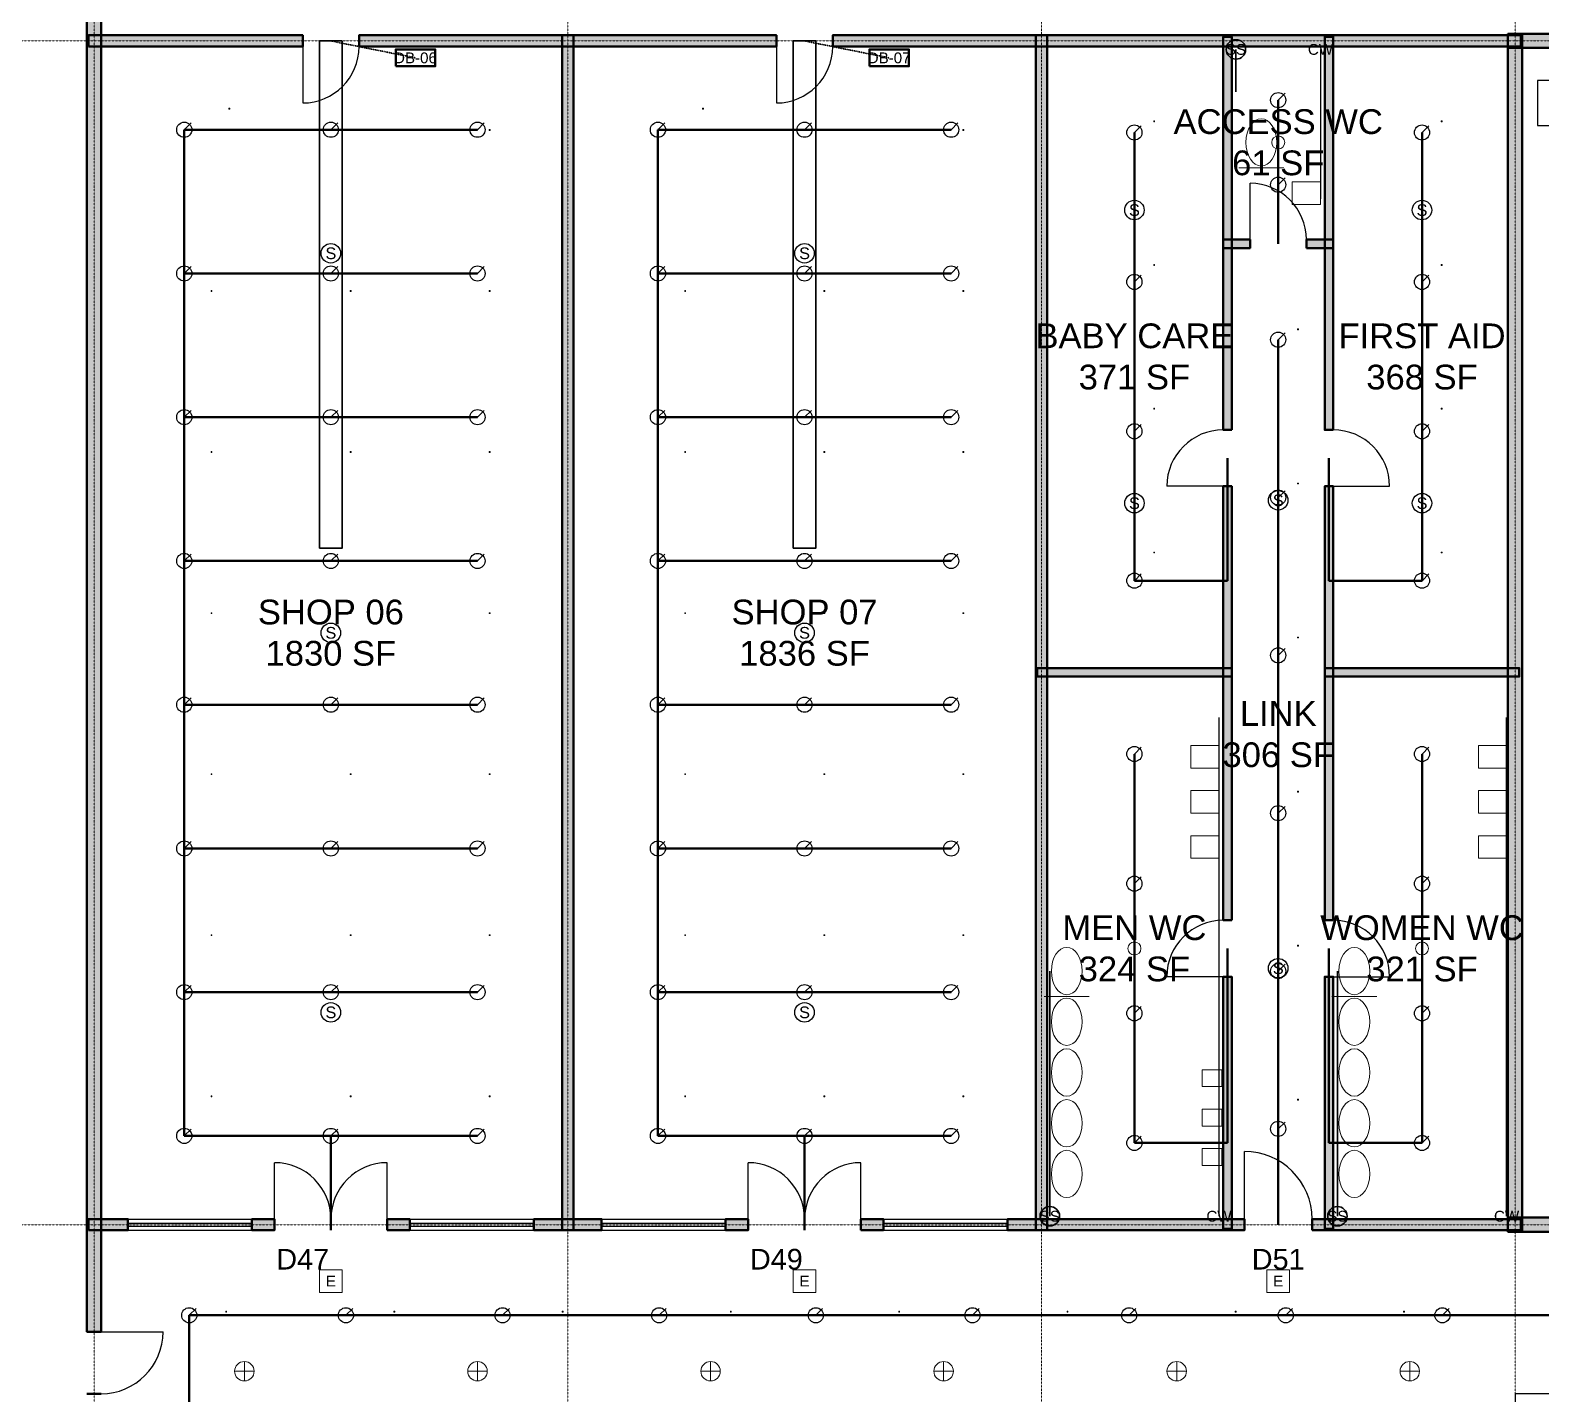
# Model space of a CAD drawing. Header units: inches. Extents: x -108 to 4832, y -12 to 3555.
# Drawn here: x 829 to 1884, y 1961 to 2913 of the extents above; entities that cross this region are included whole.
import ezdxf
from ezdxf.enums import TextEntityAlignment as Align

# ---------------------------------------------------------------- set-up
doc = ezdxf.new("R2010")
doc.units = ezdxf.units.IN
doc.header["$LTSCALE"] = 0.03937
doc.header["$MEASUREMENT"] = 0
doc.linetypes.add('CENTER', pattern=[5.08, 3.175, -0.635, 0.635, -0.635])
doc.linetypes.add('DASHED', pattern=[1.524, 1.27, -0.254])
for name, color, linetype, lineweight in [('A-ANNO-SYMB', 2, 'Continuous', 18), ('A-AREA-IDEN', 2, 'Continuous', 18), ('A-DOOR', 3, 'Continuous', 25), ('A-FLOR-OTLN', 253, 'Continuous', 25), ('A-GLAZ', 4, 'Continuous', 25), ('A-WALL', 7, 'Continuous', 50), ('A-WALL-PATT', 8, 'Continuous', 9), ('E-ANNO-TEXT', 52, 'Continuous', 18), ('E-DB', 6, 'Continuous', 50), ('E-FALM', 230, 'Continuous', 25), ('E-LITE', 2, 'Continuous', 18), ('E-LITE-EMER', 40, 'Continuous', 18), ('E-TRAY', 210, 'DASHED', 35), ('FP-SPRK-HEAD', 1, 'Continuous', 25), ('FP-SPRK-PIPE', 12, 'Continuous', 50), ('M-HVAC-RCG', 3, 'Continuous', 18), ('M-HVAC-SAD', 5, 'Continuous', 35), ('M-HVAC-SCD', 4, 'Continuous', 18), ('P-ANNO-TEXT', 94, 'Continuous', 18), ('P-DCW', 160, 'Continuous', 25), ('P-FIXT', 90, 'Continuous', 18), ('P-SANR', 34, 'Continuous', 35), ('S-GRID', 1, 'CENTER', 13)]:
    doc.layers.add(name, color=color, linetype=linetype, lineweight=lineweight)
doc.styles.add('NCS-ARIAL', font='arial.ttf')

msp = doc.modelspace()

# ---------------------------------------------------------------- hatches: boundary and pattern name
at = {"layer": 'A-WALL-PATT'}
for points in [[(878.93701, 2003.93701), (878.93701, 3075.7874), (869.09449, 3075.7874), (869.09449, 2003.93701)], [(870.07874, 2901.5748), (1019.68504, 2901.5748), (1019.68504, 2909.44882), (870.07874, 2909.44882)], [(1059.05512, 2901.5748), (1350.3937, 2901.5748), (1350.3937, 2909.44882), (1059.05512, 2909.44882)], [(1208.66142, 2074.80315), (1208.66142, 2909.44882), (1200.7874, 2909.44882), (1200.7874, 2074.80315)], [(1389.76378, 2901.5748), (1870.07874, 2901.5748), (1870.07874, 2909.44882), (1389.76378, 2909.44882)], [(1539.37008, 2074.80315), (1539.37008, 2909.44882), (1531.49606, 2909.44882), (1531.49606, 2074.80315)], [(1668.30709, 2633.85827), (1668.30709, 2908.46457), (1662.40157, 2908.46457), (1662.40157, 2633.85827)], [(1739.17323, 2633.85827), (1739.17323, 2908.46457), (1733.26772, 2908.46457), (1733.26772, 2633.85827)], [(1861.22047, 2900.59055), (1925.19685, 2900.59055), (1925.19685, 2910.43307), (1861.22047, 2910.43307)], [(1871.06299, 2073.8189), (1871.06299, 2910.43307), (1861.22047, 2910.43307), (1861.22047, 2073.8189)], [(1662.40157, 2760.82677), (1681.10236, 2760.82677), (1681.10236, 2766.73228), (1662.40157, 2766.73228)], [(1720.47244, 2760.82677), (1739.17323, 2760.82677), (1739.17323, 2766.73228), (1720.47244, 2766.73228)], [(1668.30709, 2291.33858), (1668.30709, 2594.48819), (1662.40157, 2594.48819), (1662.40157, 2291.33858)], [(1739.17323, 2291.33858), (1739.17323, 2594.48819), (1733.26772, 2594.48819), (1733.26772, 2291.33858)], [(1532.48031, 2461.61417), (1668.30709, 2461.61417), (1668.30709, 2467.51969), (1532.48031, 2467.51969)], [(1733.26772, 2461.61417), (1869.09449, 2461.61417), (1869.09449, 2467.51969), (1733.26772, 2467.51969)], [(1668.30709, 2075.7874), (1668.30709, 2251.9685), (1662.40157, 2251.9685), (1662.40157, 2075.7874)], [(1739.17323, 2075.7874), (1739.17323, 2251.9685), (1733.26772, 2251.9685), (1733.26772, 2075.7874)], [(870.07874, 2074.80315), (897.6378, 2074.80315), (897.6378, 2082.67717), (870.07874, 2082.67717)], [(984.25197, 2074.80315), (1000, 2074.80315), (1000, 2082.67717), (984.25197, 2082.67717)], [(1078.74016, 2074.80315), (1094.48819, 2074.80315), (1094.48819, 2082.67717), (1078.74016, 2082.67717)], [(1181.10236, 2074.80315), (1228.34646, 2074.80315), (1228.34646, 2082.67717), (1181.10236, 2082.67717)], [(1314.96063, 2074.80315), (1330.70866, 2074.80315), (1330.70866, 2082.67717), (1314.96063, 2082.67717)], [(1409.44882, 2074.80315), (1425.19685, 2074.80315), (1425.19685, 2082.67717), (1409.44882, 2082.67717)], [(1511.81102, 2074.80315), (1677.16535, 2074.80315), (1677.16535, 2082.67717), (1511.81102, 2082.67717)], [(1724.40945, 2074.80315), (1870.07874, 2074.80315), (1870.07874, 2082.67717), (1724.40945, 2082.67717)], [(1861.22047, 2073.8189), (2863.18898, 2073.8189), (2863.18898, 2083.66142), (1861.22047, 2083.66142)]]:
    msp.add_hatch(color=256, dxfattribs=at).paths.add_polyline_path(points)

# ---------------------------------------------------------------- linework, layer by layer
at = {"layer": 'A-DOOR'}
for p, q in [((1019.68504, 2901.5748), (1019.68504, 2862.20472)), ((1350.3937, 2901.5748), (1350.3937, 2862.20472)), ((1681.10236, 2766.73228), (1681.10236, 2806.10236)), ((1662.40157, 2594.48819), (1623.0315, 2594.48819)), ((1739.17323, 2594.48819), (1778.54331, 2594.48819)), ((1662.40157, 2251.9685), (1623.0315, 2251.9685)), ((1739.17323, 2251.9685), (1778.54331, 2251.9685)), ((1000, 2082.67717), (1000, 2122.04724)), ((1078.74016, 2082.67717), (1078.74016, 2122.04724)), ((1330.70866, 2082.67717), (1330.70866, 2122.04724)), ((1409.44882, 2082.67717), (1409.44882, 2122.04724)), ((1677.16535, 2082.67717), (1677.16535, 2129.92126)), ((878.93701, 2003.93701), (922.24409, 2003.93701))]:
    msp.add_line(p, q, dxfattribs=at)
for centre, radius, start, end in [((1019.68504, 2901.5748), 39.37008, -90, 0), ((1350.3937, 2901.5748), 39.37008, -90, 0), ((1681.10236, 2766.73228), 39.37008, 0, 90), ((1662.40157, 2594.48819), 39.37008, 90, 180), ((1739.17323, 2594.48819), 39.37008, 0, 90), ((1662.40157, 2251.9685), 39.37008, 90, 180), ((1739.17323, 2251.9685), 39.37008, 0, 90), ((1000, 2082.67717), 39.37008, 0, 90), ((1078.74016, 2082.67717), 39.37008, 90, 180), ((1330.70866, 2082.67717), 39.37008, 0, 90), ((1409.44882, 2082.67717), 39.37008, 90, 180), ((1677.16535, 2082.67717), 47.24409, 0, 90), ((878.93701, 2003.93701), 43.30709, -90, 0)]:
    msp.add_arc(centre, radius, start, end, dxfattribs=at)
at = {"layer": 'A-FLOR-OTLN'}
msp.add_lwpolyline([(1866.14173, 1724.40945), (2858.26772, 1724.40945), (2858.26772, 1960.62992), (1866.14173, 1960.62992)], close=True, dxfattribs=at)
at = {"layer": 'A-GLAZ'}
for p, q in [((897.6378, 2082.67717), (984.25197, 2082.67717)), ((897.6378, 2079.72441), (984.25197, 2079.72441)), ((897.6378, 2077.75591), (984.25197, 2077.75591)), ((1094.48819, 2082.67717), (1181.10236, 2082.67717)), ((1094.48819, 2079.72441), (1181.10236, 2079.72441)), ((1094.48819, 2077.75591), (1181.10236, 2077.75591)), ((1228.34646, 2082.67717), (1314.96063, 2082.67717)), ((1228.34646, 2079.72441), (1314.96063, 2079.72441)), ((1228.34646, 2077.75591), (1314.96063, 2077.75591)), ((1425.19685, 2082.67717), (1511.81102, 2082.67717)), ((1425.19685, 2079.72441), (1511.81102, 2079.72441)), ((1425.19685, 2077.75591), (1511.81102, 2077.75591)), ((897.6378, 2074.80315), (984.25197, 2074.80315)), ((1094.48819, 2074.80315), (1181.10236, 2074.80315)), ((1228.34646, 2074.80315), (1314.96063, 2074.80315)), ((1425.19685, 2074.80315), (1511.81102, 2074.80315))]:
    msp.add_line(p, q, dxfattribs=at)
at = {"layer": 'A-WALL'}
for p, q in [((1019.68504, 2901.5748), (1019.68504, 2909.44882)), ((1059.05512, 2901.5748), (1059.05512, 2909.44882)), ((1350.3937, 2901.5748), (1350.3937, 2909.44882)), ((1389.76378, 2901.5748), (1389.76378, 2909.44882)), ((1681.10236, 2760.82677), (1681.10236, 2766.73228)), ((1720.47244, 2760.82677), (1720.47244, 2766.73228)), ((1668.30709, 2633.85827), (1662.40157, 2633.85827)), ((1739.17323, 2633.85827), (1733.26772, 2633.85827)), ((1668.30709, 2594.48819), (1662.40157, 2594.48819)), ((1739.17323, 2594.48819), (1733.26772, 2594.48819)), ((1668.30709, 2291.33858), (1662.40157, 2291.33858)), ((1739.17323, 2291.33858), (1733.26772, 2291.33858)), ((1668.30709, 2251.9685), (1662.40157, 2251.9685)), ((1739.17323, 2251.9685), (1733.26772, 2251.9685)), ((897.6378, 2074.80315), (897.6378, 2082.67717)), ((984.25197, 2074.80315), (984.25197, 2082.67717)), ((1000, 2074.80315), (1000, 2082.67717)), ((1039.37008, 2074.80315), (1039.37008, 2082.67717)), ((1039.37008, 2074.80315), (1039.37008, 2082.67717)), ((1078.74016, 2074.80315), (1078.74016, 2082.67717)), ((1094.48819, 2074.80315), (1094.48819, 2082.67717)), ((1181.10236, 2074.80315), (1181.10236, 2082.67717)), ((1228.34646, 2074.80315), (1228.34646, 2082.67717)), ((1314.96063, 2074.80315), (1314.96063, 2082.67717)), ((1330.70866, 2074.80315), (1330.70866, 2082.67717)), ((1370.07874, 2074.80315), (1370.07874, 2082.67717)), ((1370.07874, 2074.80315), (1370.07874, 2082.67717)), ((1409.44882, 2074.80315), (1409.44882, 2082.67717)), ((1425.19685, 2074.80315), (1425.19685, 2082.67717)), ((1511.81102, 2074.80315), (1511.81102, 2082.67717)), ((1677.16535, 2074.80315), (1677.16535, 2082.67717)), ((1724.40945, 2074.80315), (1724.40945, 2082.67717)), ((878.93701, 2003.93701), (869.09449, 2003.93701)), ((878.93701, 1960.62992), (869.09449, 1960.62992)), ((878.93701, 1960.62992), (869.09449, 1960.62992))]:
    msp.add_line(p, q, dxfattribs=at)
for points in [[(878.93701, 2003.93701), (878.93701, 3075.7874), (869.09449, 3075.7874), (869.09449, 2003.93701)], [(870.07874, 2901.5748), (1019.68504, 2901.5748), (1019.68504, 2909.44882), (870.07874, 2909.44882)], [(1059.05512, 2901.5748), (1350.3937, 2901.5748), (1350.3937, 2909.44882), (1059.05512, 2909.44882)], [(1208.66142, 2074.80315), (1208.66142, 2909.44882), (1200.7874, 2909.44882), (1200.7874, 2074.80315)], [(1389.76378, 2901.5748), (1870.07874, 2901.5748), (1870.07874, 2909.44882), (1389.76378, 2909.44882)], [(1539.37008, 2074.80315), (1539.37008, 2909.44882), (1531.49606, 2909.44882), (1531.49606, 2074.80315)], [(1668.30709, 2633.85827), (1668.30709, 2908.46457), (1662.40157, 2908.46457), (1662.40157, 2633.85827)], [(1739.17323, 2633.85827), (1739.17323, 2908.46457), (1733.26772, 2908.46457), (1733.26772, 2633.85827)], [(1861.22047, 2900.59055), (1925.19685, 2900.59055), (1925.19685, 2910.43307), (1861.22047, 2910.43307)], [(1871.06299, 2073.8189), (1871.06299, 2910.43307), (1861.22047, 2910.43307), (1861.22047, 2073.8189)], [(1662.40157, 2760.82677), (1681.10236, 2760.82677), (1681.10236, 2766.73228), (1662.40157, 2766.73228)], [(1720.47244, 2760.82677), (1739.17323, 2760.82677), (1739.17323, 2766.73228), (1720.47244, 2766.73228)], [(1668.30709, 2291.33858), (1668.30709, 2594.48819), (1662.40157, 2594.48819), (1662.40157, 2291.33858)], [(1739.17323, 2291.33858), (1739.17323, 2594.48819), (1733.26772, 2594.48819), (1733.26772, 2291.33858)], [(1532.48031, 2461.61417), (1668.30709, 2461.61417), (1668.30709, 2467.51969), (1532.48031, 2467.51969)], [(1733.26772, 2461.61417), (1869.09449, 2461.61417), (1869.09449, 2467.51969), (1733.26772, 2467.51969)], [(1668.30709, 2075.7874), (1668.30709, 2251.9685), (1662.40157, 2251.9685), (1662.40157, 2075.7874)], [(1739.17323, 2075.7874), (1739.17323, 2251.9685), (1733.26772, 2251.9685), (1733.26772, 2075.7874)], [(870.07874, 2074.80315), (897.6378, 2074.80315), (897.6378, 2082.67717), (870.07874, 2082.67717)], [(984.25197, 2074.80315), (1000, 2074.80315), (1000, 2082.67717), (984.25197, 2082.67717)], [(1078.74016, 2074.80315), (1094.48819, 2074.80315), (1094.48819, 2082.67717), (1078.74016, 2082.67717)], [(1181.10236, 2074.80315), (1228.34646, 2074.80315), (1228.34646, 2082.67717), (1181.10236, 2082.67717)], [(1314.96063, 2074.80315), (1330.70866, 2074.80315), (1330.70866, 2082.67717), (1314.96063, 2082.67717)], [(1409.44882, 2074.80315), (1425.19685, 2074.80315), (1425.19685, 2082.67717), (1409.44882, 2082.67717)], [(1511.81102, 2074.80315), (1677.16535, 2074.80315), (1677.16535, 2082.67717), (1511.81102, 2082.67717)], [(1724.40945, 2074.80315), (1870.07874, 2074.80315), (1870.07874, 2082.67717), (1724.40945, 2082.67717)], [(1861.22047, 2073.8189), (2863.18898, 2073.8189), (2863.18898, 2083.66142), (1861.22047, 2083.66142)]]:
    msp.add_lwpolyline(points, close=True, dxfattribs=at)
at = {"layer": 'E-DB'}
for points in [[(1084.64567, 2887.79528), (1112.20472, 2887.79528), (1112.20472, 2899.6063), (1084.64567, 2899.6063)], [(1415.35433, 2887.79528), (1442.91339, 2887.79528), (1442.91339, 2899.6063), (1415.35433, 2899.6063)]]:
    msp.add_lwpolyline(points, close=True, dxfattribs=at)
at = {"layer": 'E-FALM'}
msp.add_lwpolyline([(1881.88976, 2846.45669), (1929.13386, 2846.45669), (1929.13386, 2877.95276), (1881.88976, 2877.95276)], close=True, dxfattribs=at)
for centre in [(1600.3937, 2787.40157), (1801.1811, 2787.40157), (1039.37008, 2757.21785), (1370.07874, 2757.21785), (1600.3937, 2582.67717), (1700.7874, 2584.64567), (1801.1811, 2582.67717), (1039.37008, 2492.12598), (1370.07874, 2492.12598), (1700.7874, 2257.87402), (1039.37008, 2227.03412), (1370.07874, 2227.03412)]:
    msp.add_circle(centre, 6.80315, dxfattribs=at)
at = {"layer": 'E-LITE'}
for p, q in [((979.00262, 1969.5748), (979.00262, 1983.1811)), ((1141.73228, 1969.5748), (1141.73228, 1983.1811)), ((1304.46194, 1969.5748), (1304.46194, 1983.1811)), ((1467.1916, 1969.5748), (1467.1916, 1983.1811)), ((1629.92126, 1969.5748), (1629.92126, 1983.1811)), ((1792.65092, 1969.5748), (1792.65092, 1983.1811)), ((972.19948, 1976.37795), (985.80577, 1976.37795)), ((1134.92913, 1976.37795), (1148.53543, 1976.37795)), ((1297.65879, 1976.37795), (1311.26509, 1976.37795)), ((1460.38845, 1976.37795), (1473.99475, 1976.37795)), ((1623.11811, 1976.37795), (1636.72441, 1976.37795)), ((1785.84777, 1976.37795), (1799.45407, 1976.37795))]:
    msp.add_line(p, q, dxfattribs=at)
for centre in [(979.00262, 1976.37795), (1141.73228, 1976.37795), (1304.46194, 1976.37795), (1467.1916, 1976.37795), (1629.92126, 1976.37795), (1792.65092, 1976.37795)]:
    msp.add_circle(centre, 6.80315, dxfattribs=at)
at = {"layer": 'E-LITE-EMER'}
for points in [[(1031.49606, 2031.49606), (1047.24409, 2031.49606), (1047.24409, 2047.24409), (1031.49606, 2047.24409)], [(1362.20472, 2031.49606), (1377.95276, 2031.49606), (1377.95276, 2047.24409), (1362.20472, 2047.24409)], [(1692.91339, 2031.49606), (1708.66142, 2031.49606), (1708.66142, 2047.24409), (1692.91339, 2047.24409)]]:
    msp.add_lwpolyline(points, close=True, dxfattribs=at)
at = {"layer": 'E-TRAY'}
for p, q in [((1039.37008, 2905.51181), (1098.4252, 2893.70079)), ((1370.07874, 2905.51181), (1429.13386, 2893.70079))]:
    msp.add_line(p, q, dxfattribs=at)
at = {"layer": 'FP-SPRK-HEAD'}
for p, q in [((1700.7874, 2864.17323), (1705.54961, 2868.93543)), ((937.00787, 2843.50394), (941.77008, 2848.26614)), ((1039.37008, 2843.50394), (1044.13228, 2848.26614)), ((1141.73228, 2843.50394), (1146.49449, 2848.26614)), ((1267.71654, 2843.50394), (1272.47874, 2848.26614)), ((1370.07874, 2843.50394), (1374.84094, 2848.26614)), ((1472.44094, 2843.50394), (1477.20315, 2848.26614)), ((1600.3937, 2841.53543), (1605.15591, 2846.29764)), ((1801.1811, 2841.53543), (1805.94331, 2846.29764)), ((1700.7874, 2805.11811), (1705.54961, 2809.88031)), ((937.00787, 2743.11024), (941.77008, 2747.87244)), ((1039.37008, 2743.11024), (1044.13228, 2747.87244)), ((1141.73228, 2743.11024), (1146.49449, 2747.87244)), ((1267.71654, 2743.11024), (1272.47874, 2747.87244)), ((1370.07874, 2743.11024), (1374.84094, 2747.87244)), ((1472.44094, 2743.11024), (1477.20315, 2747.87244)), ((1600.3937, 2737.20472), (1605.15591, 2741.96693)), ((1801.1811, 2737.20472), (1805.94331, 2741.96693)), ((1700.7874, 2696.85039), (1705.54961, 2701.6126)), ((937.00787, 2642.71654), (941.77008, 2647.47874)), ((1039.37008, 2642.71654), (1044.13228, 2647.47874)), ((1141.73228, 2642.71654), (1146.49449, 2647.47874)), ((1267.71654, 2642.71654), (1272.47874, 2647.47874)), ((1370.07874, 2642.71654), (1374.84094, 2647.47874)), ((1472.44094, 2642.71654), (1477.20315, 2647.47874)), ((1600.3937, 2632.87402), (1605.15591, 2637.63622)), ((1801.1811, 2632.87402), (1805.94331, 2637.63622)), ((1700.7874, 2586.61417), (1705.54961, 2591.37638)), ((937.00787, 2542.32283), (941.77008, 2547.08504)), ((1039.37008, 2542.32283), (1044.13228, 2547.08504)), ((1141.73228, 2542.32283), (1146.49449, 2547.08504)), ((1267.71654, 2542.32283), (1272.47874, 2547.08504)), ((1370.07874, 2542.32283), (1374.84094, 2547.08504)), ((1472.44094, 2542.32283), (1477.20315, 2547.08504)), ((1600.3937, 2528.54331), (1605.15591, 2533.30551)), ((1801.1811, 2528.54331), (1805.94331, 2533.30551)), ((1700.7874, 2476.37795), (1705.54961, 2481.14016)), ((937.00787, 2441.92913), (941.77008, 2446.69134)), ((1039.37008, 2441.92913), (1044.13228, 2446.69134)), ((1141.73228, 2441.92913), (1146.49449, 2446.69134)), ((1267.71654, 2441.92913), (1272.47874, 2446.69134)), ((1370.07874, 2441.92913), (1374.84094, 2446.69134)), ((1472.44094, 2441.92913), (1477.20315, 2446.69134)), ((1600.3937, 2407.48031), (1605.15591, 2412.24252)), ((1801.1811, 2407.48031), (1805.94331, 2412.24252)), ((1700.7874, 2366.14173), (1705.54961, 2370.90394)), ((937.00787, 2341.53543), (941.77008, 2346.29764)), ((1039.37008, 2341.53543), (1044.13228, 2346.29764)), ((1141.73228, 2341.53543), (1146.49449, 2346.29764)), ((1267.71654, 2341.53543), (1272.47874, 2346.29764)), ((1370.07874, 2341.53543), (1374.84094, 2346.29764)), ((1472.44094, 2341.53543), (1477.20315, 2346.29764)), ((1600.3937, 2316.92913), (1605.15591, 2321.69134)), ((1801.1811, 2316.92913), (1805.94331, 2321.69134)), ((1700.7874, 2255.90551), (1705.54961, 2260.66772)), ((937.00787, 2241.14173), (941.77008, 2245.90394)), ((1039.37008, 2241.14173), (1044.13228, 2245.90394)), ((1141.73228, 2241.14173), (1146.49449, 2245.90394)), ((1267.71654, 2241.14173), (1272.47874, 2245.90394)), ((1370.07874, 2241.14173), (1374.84094, 2245.90394)), ((1472.44094, 2241.14173), (1477.20315, 2245.90394)), ((1600.3937, 2226.37795), (1605.15591, 2231.14016)), ((1801.1811, 2226.37795), (1805.94331, 2231.14016)), ((937.00787, 2140.74803), (941.77008, 2145.51024)), ((1039.37008, 2140.74803), (1044.13228, 2145.51024)), ((1141.73228, 2140.74803), (1146.49449, 2145.51024)), ((1267.71654, 2140.74803), (1272.47874, 2145.51024)), ((1370.07874, 2140.74803), (1374.84094, 2145.51024)), ((1472.44094, 2140.74803), (1477.20315, 2145.51024)), ((1700.7874, 2145.66929), (1705.54961, 2150.4315)), ((1600.3937, 2135.82677), (1605.15591, 2140.58898)), ((1801.1811, 2135.82677), (1805.94331, 2140.58898)), ((940.50744, 2015.46682), (945.26964, 2020.22902)), ((1049.86877, 2015.46682), (1054.63097, 2020.22902)), ((1159.2301, 2015.46682), (1163.9923, 2020.22902)), ((1268.59143, 2015.46682), (1273.35363, 2020.22902)), ((1377.95276, 2015.46682), (1382.71496, 2020.22902)), ((1487.31409, 2015.46682), (1492.07629, 2020.22902)), ((1596.67542, 2015.46682), (1601.43762, 2020.22902)), ((1706.03675, 2015.46682), (1710.79895, 2020.22902)), ((1815.39808, 2015.46682), (1820.16028, 2020.22902))]:
    msp.add_line(p, q, dxfattribs=at)
for centre in [(1700.7874, 2864.17323), (937.00787, 2843.50394), (1039.37008, 2843.50394), (1141.73228, 2843.50394), (1267.71654, 2843.50394), (1370.07874, 2843.50394), (1472.44094, 2843.50394), (1600.3937, 2841.53543), (1801.1811, 2841.53543), (1700.7874, 2805.11811), (937.00787, 2743.11024), (1039.37008, 2743.11024), (1141.73228, 2743.11024), (1267.71654, 2743.11024), (1370.07874, 2743.11024), (1472.44094, 2743.11024), (1600.3937, 2737.20472), (1801.1811, 2737.20472), (1700.7874, 2696.85039), (937.00787, 2642.71654), (1039.37008, 2642.71654), (1141.73228, 2642.71654), (1267.71654, 2642.71654), (1370.07874, 2642.71654), (1472.44094, 2642.71654), (1600.3937, 2632.87402), (1801.1811, 2632.87402), (1700.7874, 2586.61417), (937.00787, 2542.32283), (1039.37008, 2542.32283), (1141.73228, 2542.32283), (1267.71654, 2542.32283), (1370.07874, 2542.32283), (1472.44094, 2542.32283), (1600.3937, 2528.54331), (1801.1811, 2528.54331), (1700.7874, 2476.37795), (937.00787, 2441.92913), (1039.37008, 2441.92913), (1141.73228, 2441.92913), (1267.71654, 2441.92913), (1370.07874, 2441.92913), (1472.44094, 2441.92913), (1600.3937, 2407.48031), (1801.1811, 2407.48031), (1700.7874, 2366.14173), (937.00787, 2341.53543), (1039.37008, 2341.53543), (1141.73228, 2341.53543), (1267.71654, 2341.53543), (1370.07874, 2341.53543), (1472.44094, 2341.53543), (1600.3937, 2316.92913), (1801.1811, 2316.92913), (1700.7874, 2255.90551), (937.00787, 2241.14173), (1039.37008, 2241.14173), (1141.73228, 2241.14173), (1267.71654, 2241.14173), (1370.07874, 2241.14173), (1472.44094, 2241.14173), (1600.3937, 2226.37795), (1801.1811, 2226.37795), (937.00787, 2140.74803), (1039.37008, 2140.74803), (1141.73228, 2140.74803), (1267.71654, 2140.74803), (1370.07874, 2140.74803), (1472.44094, 2140.74803), (1600.3937, 2135.82677), (1700.7874, 2145.66929), (1801.1811, 2135.82677), (940.50744, 2015.46682), (1049.86877, 2015.46682), (1159.2301, 2015.46682), (1268.59143, 2015.46682), (1377.95276, 2015.46682), (1487.31409, 2015.46682), (1596.67542, 2015.46682), (1706.03675, 2015.46682), (1815.39808, 2015.46682)]:
    msp.add_circle(centre, 5.29134, dxfattribs=at)
at = {"layer": 'FP-SPRK-PIPE'}
for p, q in [((1700.7874, 2805.11811), (1700.7874, 2864.17323)), ((937.00787, 2843.50394), (1039.37008, 2843.50394)), ((937.00787, 2743.11024), (937.00787, 2843.50394)), ((1039.37008, 2843.50394), (1141.73228, 2843.50394)), ((1267.71654, 2843.50394), (1370.07874, 2843.50394)), ((1267.71654, 2743.11024), (1267.71654, 2843.50394)), ((1370.07874, 2843.50394), (1472.44094, 2843.50394)), ((1600.3937, 2737.20472), (1600.3937, 2841.53543)), ((1801.1811, 2737.20472), (1801.1811, 2841.53543)), ((1700.7874, 2805.11811), (1700.7874, 2805.11811)), ((1700.7874, 2805.11811), (1700.7874, 2763.77953)), ((937.00787, 2743.11024), (1039.37008, 2743.11024)), ((937.00787, 2642.71654), (937.00787, 2743.11024)), ((1039.37008, 2743.11024), (1141.73228, 2743.11024)), ((1267.71654, 2743.11024), (1370.07874, 2743.11024)), ((1267.71654, 2642.71654), (1267.71654, 2743.11024)), ((1370.07874, 2743.11024), (1472.44094, 2743.11024)), ((1600.3937, 2632.87402), (1600.3937, 2737.20472)), ((1801.1811, 2632.87402), (1801.1811, 2737.20472)), ((1700.7874, 2586.61417), (1700.7874, 2696.85039)), ((937.00787, 2642.71654), (1039.37008, 2642.71654)), ((937.00787, 2542.32283), (937.00787, 2642.71654)), ((1039.37008, 2642.71654), (1141.73228, 2642.71654)), ((1267.71654, 2642.71654), (1370.07874, 2642.71654)), ((1267.71654, 2542.32283), (1267.71654, 2642.71654)), ((1370.07874, 2642.71654), (1472.44094, 2642.71654)), ((1600.3937, 2528.54331), (1600.3937, 2632.87402)), ((1801.1811, 2528.54331), (1801.1811, 2632.87402)), ((1665.35433, 2528.54331), (1665.35433, 2614.17323)), ((1736.22047, 2528.54331), (1736.22047, 2614.17323)), ((1700.7874, 2476.37795), (1700.7874, 2586.61417)), ((937.00787, 2542.32283), (1039.37008, 2542.32283)), ((937.00787, 2441.92913), (937.00787, 2542.32283)), ((1039.37008, 2542.32283), (1141.73228, 2542.32283)), ((1267.71654, 2542.32283), (1370.07874, 2542.32283)), ((1267.71654, 2441.92913), (1267.71654, 2542.32283)), ((1370.07874, 2542.32283), (1472.44094, 2542.32283)), ((1600.3937, 2528.54331), (1665.35433, 2528.54331)), ((1801.1811, 2528.54331), (1736.22047, 2528.54331)), ((1700.7874, 2366.14173), (1700.7874, 2476.37795)), ((937.00787, 2441.92913), (1039.37008, 2441.92913)), ((937.00787, 2341.53543), (937.00787, 2441.92913)), ((1039.37008, 2441.92913), (1141.73228, 2441.92913)), ((1267.71654, 2441.92913), (1370.07874, 2441.92913)), ((1267.71654, 2341.53543), (1267.71654, 2441.92913)), ((1370.07874, 2441.92913), (1472.44094, 2441.92913)), ((1600.3937, 2316.92913), (1600.3937, 2407.48031)), ((1801.1811, 2316.92913), (1801.1811, 2407.48031)), ((1700.7874, 2255.90551), (1700.7874, 2366.14173)), ((937.00787, 2341.53543), (1039.37008, 2341.53543)), ((937.00787, 2241.14173), (937.00787, 2341.53543)), ((1039.37008, 2341.53543), (1141.73228, 2341.53543)), ((1267.71654, 2341.53543), (1370.07874, 2341.53543)), ((1267.71654, 2241.14173), (1267.71654, 2341.53543)), ((1370.07874, 2341.53543), (1472.44094, 2341.53543)), ((1600.3937, 2226.37795), (1600.3937, 2316.92913)), ((1801.1811, 2226.37795), (1801.1811, 2316.92913)), ((1665.35433, 2135.82677), (1665.35433, 2271.65354)), ((1736.22047, 2135.82677), (1736.22047, 2271.65354)), ((1700.7874, 2145.66929), (1700.7874, 2255.90551)), ((937.00787, 2241.14173), (1039.37008, 2241.14173)), ((937.00787, 2140.74803), (937.00787, 2241.14173)), ((1039.37008, 2241.14173), (1141.73228, 2241.14173)), ((1267.71654, 2241.14173), (1370.07874, 2241.14173)), ((1267.71654, 2140.74803), (1267.71654, 2241.14173)), ((1370.07874, 2241.14173), (1472.44094, 2241.14173)), ((1600.3937, 2135.82677), (1600.3937, 2226.37795)), ((1801.1811, 2135.82677), (1801.1811, 2226.37795)), ((1700.7874, 2145.66929), (1700.7874, 2145.66929)), ((1700.7874, 2145.66929), (1700.7874, 2078.74016)), ((937.00787, 2140.74803), (1039.37008, 2140.74803)), ((937.00787, 2140.74803), (1039.37008, 2140.74803)), ((1039.37008, 2140.74803), (1141.73228, 2140.74803)), ((1039.37008, 2140.74803), (1039.37008, 2078.74016)), ((1267.71654, 2140.74803), (1370.07874, 2140.74803)), ((1267.71654, 2140.74803), (1370.07874, 2140.74803)), ((1370.07874, 2140.74803), (1472.44094, 2140.74803)), ((1370.07874, 2140.74803), (1370.07874, 2078.74016)), ((1600.3937, 2135.82677), (1665.35433, 2135.82677)), ((1801.1811, 2135.82677), (1736.22047, 2135.82677)), ((940.50744, 2015.46682), (1049.86877, 2015.46682)), ((940.50744, 1912.54218), (940.50744, 2015.46682)), ((1049.86877, 2015.46682), (1159.2301, 2015.46682)), ((1159.2301, 2015.46682), (1268.59143, 2015.46682)), ((1268.59143, 2015.46682), (1377.95276, 2015.46682)), ((1377.95276, 2015.46682), (1487.31409, 2015.46682)), ((1487.31409, 2015.46682), (1596.67542, 2015.46682)), ((1596.67542, 2015.46682), (1706.03675, 2015.46682)), ((1706.03675, 2015.46682), (1815.39808, 2015.46682)), ((1815.39808, 2015.46682), (1924.75941, 2015.46682))]:
    msp.add_line(p, q, dxfattribs=at)
at = {"layer": 'M-HVAC-RCG'}
for p, q in [((968.14682, 2857.9106), (968.86106, 2858.62484)), ((968.14682, 2858.62484), (968.86106, 2857.9106)), ((1298.85548, 2857.9106), (1299.56972, 2858.62484)), ((1298.85548, 2858.62484), (1299.56972, 2857.9106)), ((1700.4898, 2834.34807), (1701.085, 2834.94327)), ((1700.4898, 2834.94327), (1701.085, 2834.34807)), ((1600.0961, 2271.35594), (1600.6913, 2271.95114)), ((1600.0961, 2271.95114), (1600.6913, 2271.35594)), ((1800.8835, 2271.35594), (1801.4787, 2271.95114)), ((1800.8835, 2271.95114), (1801.4787, 2271.35594))]:
    msp.add_line(p, q, dxfattribs=at)
for points in [[(968.14682, 2857.9106), (968.86106, 2857.9106), (968.86106, 2858.62484), (968.14682, 2858.62484)], [(1298.85548, 2857.9106), (1299.56972, 2857.9106), (1299.56972, 2858.62484), (1298.85548, 2858.62484)], [(1700.4898, 2834.34807), (1701.085, 2834.34807), (1701.085, 2834.94327), (1700.4898, 2834.94327)], [(1600.0961, 2271.35594), (1600.6913, 2271.35594), (1600.6913, 2271.95114), (1600.0961, 2271.95114)], [(1800.8835, 2271.35594), (1801.4787, 2271.35594), (1801.4787, 2271.95114), (1800.8835, 2271.95114)]]:
    msp.add_lwpolyline(points, close=True, dxfattribs=at)
at = {"layer": 'M-HVAC-SAD'}
for points in [[(1031.49606, 2551.1811), (1047.24409, 2551.1811), (1047.24409, 2905.51181), (1031.49606, 2905.51181)], [(1362.20472, 2551.1811), (1377.95276, 2551.1811), (1377.95276, 2905.51181), (1362.20472, 2905.51181)]]:
    msp.add_lwpolyline(points, close=True, dxfattribs=at)
at = {"layer": 'M-HVAC-SCD'}
for p, q in [((1613.87563, 2849.11185), (1614.47083, 2849.70705)), ((1613.87563, 2849.70705), (1614.47083, 2849.11185)), ((1814.66303, 2849.11185), (1815.25823, 2849.70705)), ((1814.66303, 2849.70705), (1815.25823, 2849.11185)), ((955.73914, 2843.06573), (956.33435, 2843.66093)), ((955.73914, 2843.66093), (956.33435, 2843.06573)), ((1052.85201, 2843.06573), (1053.44721, 2843.66093)), ((1052.85201, 2843.66093), (1053.44721, 2843.06573)), ((1149.96487, 2843.06573), (1150.56007, 2843.66093)), ((1149.96487, 2843.66093), (1150.56007, 2843.06573)), ((1286.44781, 2843.06573), (1287.04301, 2843.66093)), ((1286.44781, 2843.66093), (1287.04301, 2843.06573)), ((1383.56067, 2843.06573), (1384.15587, 2843.66093)), ((1383.56067, 2843.66093), (1384.15587, 2843.06573)), ((1480.67353, 2843.06573), (1481.26873, 2843.66093)), ((1480.67353, 2843.66093), (1481.26873, 2843.06573)), ((1613.87563, 2748.71815), (1614.47083, 2749.31335)), ((1613.87563, 2749.31335), (1614.47083, 2748.71815)), ((1814.66303, 2748.71815), (1815.25823, 2749.31335)), ((1814.66303, 2749.31335), (1815.25823, 2748.71815)), ((955.73914, 2730.57979), (956.33435, 2731.17499)), ((955.73914, 2731.17499), (956.33435, 2730.57979)), ((1052.85201, 2730.57979), (1053.44721, 2731.17499)), ((1052.85201, 2731.17499), (1053.44721, 2730.57979)), ((1149.96487, 2730.57979), (1150.56007, 2731.17499)), ((1149.96487, 2731.17499), (1150.56007, 2730.57979)), ((1286.44781, 2730.57979), (1287.04301, 2731.17499)), ((1286.44781, 2731.17499), (1287.04301, 2730.57979)), ((1383.56067, 2730.57979), (1384.15587, 2731.17499)), ((1383.56067, 2731.17499), (1384.15587, 2730.57979)), ((1480.67353, 2730.57979), (1481.26873, 2731.17499)), ((1480.67353, 2731.17499), (1481.26873, 2730.57979)), ((1714.26933, 2703.77064), (1714.86453, 2704.36584)), ((1714.26933, 2704.36584), (1714.86453, 2703.77064)), ((1613.87563, 2648.32445), (1614.47083, 2648.91965)), ((1613.87563, 2648.91965), (1614.47083, 2648.32445)), ((1814.66303, 2648.32445), (1815.25823, 2648.91965)), ((1814.66303, 2648.91965), (1815.25823, 2648.32445)), ((955.73914, 2618.09385), (956.33435, 2618.68905)), ((955.73914, 2618.68905), (956.33435, 2618.09385)), ((1052.85201, 2618.09385), (1053.44721, 2618.68905)), ((1052.85201, 2618.68905), (1053.44721, 2618.09385)), ((1149.96487, 2618.09385), (1150.56007, 2618.68905)), ((1149.96487, 2618.68905), (1150.56007, 2618.09385)), ((1286.44781, 2618.09385), (1287.04301, 2618.68905)), ((1286.44781, 2618.68905), (1287.04301, 2618.09385)), ((1383.56067, 2618.09385), (1384.15587, 2618.68905)), ((1383.56067, 2618.68905), (1384.15587, 2618.09385)), ((1480.67353, 2618.09385), (1481.26873, 2618.68905)), ((1480.67353, 2618.68905), (1481.26873, 2618.09385)), ((1714.26933, 2596.15909), (1714.86453, 2596.75429)), ((1714.26933, 2596.75429), (1714.86453, 2596.15909)), ((1613.87563, 2547.93075), (1614.47083, 2548.52595)), ((1613.87563, 2548.52595), (1614.47083, 2547.93075)), ((1814.66303, 2547.93075), (1815.25823, 2548.52595)), ((1814.66303, 2548.52595), (1815.25823, 2547.93075)), ((955.73914, 2505.60791), (956.33435, 2506.20311)), ((955.73914, 2506.20311), (956.33435, 2505.60791)), ((1052.85201, 2505.60791), (1053.44721, 2506.20311)), ((1052.85201, 2506.20311), (1053.44721, 2505.60791)), ((1149.96487, 2505.60791), (1150.56007, 2506.20311)), ((1149.96487, 2506.20311), (1150.56007, 2505.60791)), ((1286.44781, 2505.60791), (1287.04301, 2506.20311)), ((1286.44781, 2506.20311), (1287.04301, 2505.60791)), ((1383.56067, 2505.60791), (1384.15587, 2506.20311)), ((1383.56067, 2506.20311), (1384.15587, 2505.60791)), ((1480.67353, 2505.60791), (1481.26873, 2506.20311)), ((1480.67353, 2506.20311), (1481.26873, 2505.60791)), ((1714.26933, 2488.54754), (1714.86453, 2489.14274)), ((1714.26933, 2489.14274), (1714.86453, 2488.54754)), ((955.73914, 2393.12197), (956.33435, 2393.71717)), ((955.73914, 2393.71717), (956.33435, 2393.12197)), ((1052.85201, 2393.12197), (1053.44721, 2393.71717)), ((1052.85201, 2393.71717), (1053.44721, 2393.12197)), ((1149.96487, 2393.12197), (1150.56007, 2393.71717)), ((1149.96487, 2393.71717), (1150.56007, 2393.12197)), ((1286.44781, 2393.12197), (1287.04301, 2393.71717)), ((1286.44781, 2393.71717), (1287.04301, 2393.12197)), ((1383.56067, 2393.12197), (1384.15587, 2393.71717)), ((1383.56067, 2393.71717), (1384.15587, 2393.12197)), ((1480.67353, 2393.12197), (1481.26873, 2393.71717)), ((1480.67353, 2393.71717), (1481.26873, 2393.12197)), ((1714.26933, 2380.936), (1714.86453, 2381.5312)), ((1714.26933, 2381.5312), (1714.86453, 2380.936)), ((955.73914, 2280.63603), (956.33435, 2281.23123)), ((955.73914, 2281.23123), (956.33435, 2280.63603)), ((1052.85201, 2280.63603), (1053.44721, 2281.23123)), ((1052.85201, 2281.23123), (1053.44721, 2280.63603)), ((1149.96487, 2280.63603), (1150.56007, 2281.23123)), ((1149.96487, 2281.23123), (1150.56007, 2280.63603)), ((1286.44781, 2280.63603), (1287.04301, 2281.23123)), ((1286.44781, 2281.23123), (1287.04301, 2280.63603)), ((1383.56067, 2280.63603), (1384.15587, 2281.23123)), ((1383.56067, 2281.23123), (1384.15587, 2280.63603)), ((1480.67353, 2280.63603), (1481.26873, 2281.23123)), ((1480.67353, 2281.23123), (1481.26873, 2280.63603)), ((1714.26933, 2273.32445), (1714.86453, 2273.91965)), ((1714.26933, 2273.91965), (1714.86453, 2273.32445)), ((955.73914, 2168.15009), (956.33435, 2168.74529)), ((955.73914, 2168.74529), (956.33435, 2168.15009)), ((1052.85201, 2168.15009), (1053.44721, 2168.74529)), ((1052.85201, 2168.74529), (1053.44721, 2168.15009)), ((1149.96487, 2168.15009), (1150.56007, 2168.74529)), ((1149.96487, 2168.74529), (1150.56007, 2168.15009)), ((1286.44781, 2168.15009), (1287.04301, 2168.74529)), ((1286.44781, 2168.74529), (1287.04301, 2168.15009)), ((1383.56067, 2168.15009), (1384.15587, 2168.74529)), ((1383.56067, 2168.74529), (1384.15587, 2168.15009)), ((1480.67353, 2168.15009), (1481.26873, 2168.74529)), ((1480.67353, 2168.74529), (1481.26873, 2168.15009)), ((1714.26933, 2165.7129), (1714.86453, 2166.3081)), ((1714.26933, 2166.3081), (1714.86453, 2165.7129)), ((965.92287, 2017.72178), (966.51807, 2018.31698)), ((965.92287, 2018.31698), (966.51807, 2017.72178)), ((1083.40319, 2017.72178), (1083.99839, 2018.31698)), ((1083.40319, 2018.31698), (1083.99839, 2017.72178)), ((1200.8835, 2017.72178), (1201.4787, 2018.31698)), ((1200.8835, 2018.31698), (1201.4787, 2017.72178)), ((1318.36382, 2017.72178), (1318.95902, 2018.31698)), ((1318.36382, 2018.31698), (1318.95902, 2017.72178)), ((1435.84413, 2017.72178), (1436.43933, 2018.31698)), ((1435.84413, 2018.31698), (1436.43933, 2017.72178)), ((1553.32445, 2017.72178), (1553.91965, 2018.31698)), ((1553.32445, 2018.31698), (1553.91965, 2017.72178)), ((1670.80476, 2017.72178), (1671.39996, 2018.31698)), ((1670.80476, 2018.31698), (1671.39996, 2017.72178)), ((1788.28508, 2017.72178), (1788.88028, 2018.31698)), ((1788.28508, 2018.31698), (1788.88028, 2017.72178))]:
    msp.add_line(p, q, dxfattribs=at)
for points in [[(1613.87563, 2849.11185), (1614.47083, 2849.11185), (1614.47083, 2849.70705), (1613.87563, 2849.70705)], [(1814.66303, 2849.11185), (1815.25823, 2849.11185), (1815.25823, 2849.70705), (1814.66303, 2849.70705)], [(955.73914, 2843.06573), (956.33435, 2843.06573), (956.33435, 2843.66093), (955.73914, 2843.66093)], [(1052.85201, 2843.06573), (1053.44721, 2843.06573), (1053.44721, 2843.66093), (1052.85201, 2843.66093)], [(1149.96487, 2843.06573), (1150.56007, 2843.06573), (1150.56007, 2843.66093), (1149.96487, 2843.66093)], [(1286.44781, 2843.06573), (1287.04301, 2843.06573), (1287.04301, 2843.66093), (1286.44781, 2843.66093)], [(1383.56067, 2843.06573), (1384.15587, 2843.06573), (1384.15587, 2843.66093), (1383.56067, 2843.66093)], [(1480.67353, 2843.06573), (1481.26873, 2843.06573), (1481.26873, 2843.66093), (1480.67353, 2843.66093)], [(1613.87563, 2748.71815), (1614.47083, 2748.71815), (1614.47083, 2749.31335), (1613.87563, 2749.31335)], [(1814.66303, 2748.71815), (1815.25823, 2748.71815), (1815.25823, 2749.31335), (1814.66303, 2749.31335)], [(955.73914, 2730.57979), (956.33435, 2730.57979), (956.33435, 2731.17499), (955.73914, 2731.17499)], [(1052.85201, 2730.57979), (1053.44721, 2730.57979), (1053.44721, 2731.17499), (1052.85201, 2731.17499)], [(1149.96487, 2730.57979), (1150.56007, 2730.57979), (1150.56007, 2731.17499), (1149.96487, 2731.17499)], [(1286.44781, 2730.57979), (1287.04301, 2730.57979), (1287.04301, 2731.17499), (1286.44781, 2731.17499)], [(1383.56067, 2730.57979), (1384.15587, 2730.57979), (1384.15587, 2731.17499), (1383.56067, 2731.17499)], [(1480.67353, 2730.57979), (1481.26873, 2730.57979), (1481.26873, 2731.17499), (1480.67353, 2731.17499)], [(1714.26933, 2703.77064), (1714.86453, 2703.77064), (1714.86453, 2704.36584), (1714.26933, 2704.36584)], [(1613.87563, 2648.32445), (1614.47083, 2648.32445), (1614.47083, 2648.91965), (1613.87563, 2648.91965)], [(1814.66303, 2648.32445), (1815.25823, 2648.32445), (1815.25823, 2648.91965), (1814.66303, 2648.91965)], [(955.73914, 2618.09385), (956.33435, 2618.09385), (956.33435, 2618.68905), (955.73914, 2618.68905)], [(1052.85201, 2618.09385), (1053.44721, 2618.09385), (1053.44721, 2618.68905), (1052.85201, 2618.68905)], [(1149.96487, 2618.09385), (1150.56007, 2618.09385), (1150.56007, 2618.68905), (1149.96487, 2618.68905)], [(1286.44781, 2618.09385), (1287.04301, 2618.09385), (1287.04301, 2618.68905), (1286.44781, 2618.68905)], [(1383.56067, 2618.09385), (1384.15587, 2618.09385), (1384.15587, 2618.68905), (1383.56067, 2618.68905)], [(1480.67353, 2618.09385), (1481.26873, 2618.09385), (1481.26873, 2618.68905), (1480.67353, 2618.68905)], [(1714.26933, 2596.15909), (1714.86453, 2596.15909), (1714.86453, 2596.75429), (1714.26933, 2596.75429)], [(1613.87563, 2547.93075), (1614.47083, 2547.93075), (1614.47083, 2548.52595), (1613.87563, 2548.52595)], [(1814.66303, 2547.93075), (1815.25823, 2547.93075), (1815.25823, 2548.52595), (1814.66303, 2548.52595)], [(955.73914, 2505.60791), (956.33435, 2505.60791), (956.33435, 2506.20311), (955.73914, 2506.20311)], [(1052.85201, 2505.60791), (1053.44721, 2505.60791), (1053.44721, 2506.20311), (1052.85201, 2506.20311)], [(1149.96487, 2505.60791), (1150.56007, 2505.60791), (1150.56007, 2506.20311), (1149.96487, 2506.20311)], [(1286.44781, 2505.60791), (1287.04301, 2505.60791), (1287.04301, 2506.20311), (1286.44781, 2506.20311)], [(1383.56067, 2505.60791), (1384.15587, 2505.60791), (1384.15587, 2506.20311), (1383.56067, 2506.20311)], [(1480.67353, 2505.60791), (1481.26873, 2505.60791), (1481.26873, 2506.20311), (1480.67353, 2506.20311)], [(1714.26933, 2488.54754), (1714.86453, 2488.54754), (1714.86453, 2489.14274), (1714.26933, 2489.14274)], [(955.73914, 2393.12197), (956.33435, 2393.12197), (956.33435, 2393.71717), (955.73914, 2393.71717)], [(1052.85201, 2393.12197), (1053.44721, 2393.12197), (1053.44721, 2393.71717), (1052.85201, 2393.71717)], [(1149.96487, 2393.12197), (1150.56007, 2393.12197), (1150.56007, 2393.71717), (1149.96487, 2393.71717)], [(1286.44781, 2393.12197), (1287.04301, 2393.12197), (1287.04301, 2393.71717), (1286.44781, 2393.71717)], [(1383.56067, 2393.12197), (1384.15587, 2393.12197), (1384.15587, 2393.71717), (1383.56067, 2393.71717)], [(1480.67353, 2393.12197), (1481.26873, 2393.12197), (1481.26873, 2393.71717), (1480.67353, 2393.71717)], [(1714.26933, 2380.936), (1714.86453, 2380.936), (1714.86453, 2381.5312), (1714.26933, 2381.5312)], [(955.73914, 2280.63603), (956.33435, 2280.63603), (956.33435, 2281.23123), (955.73914, 2281.23123)], [(1052.85201, 2280.63603), (1053.44721, 2280.63603), (1053.44721, 2281.23123), (1052.85201, 2281.23123)], [(1149.96487, 2280.63603), (1150.56007, 2280.63603), (1150.56007, 2281.23123), (1149.96487, 2281.23123)], [(1286.44781, 2280.63603), (1287.04301, 2280.63603), (1287.04301, 2281.23123), (1286.44781, 2281.23123)], [(1383.56067, 2280.63603), (1384.15587, 2280.63603), (1384.15587, 2281.23123), (1383.56067, 2281.23123)], [(1480.67353, 2280.63603), (1481.26873, 2280.63603), (1481.26873, 2281.23123), (1480.67353, 2281.23123)], [(1714.26933, 2273.32445), (1714.86453, 2273.32445), (1714.86453, 2273.91965), (1714.26933, 2273.91965)], [(955.73914, 2168.15009), (956.33435, 2168.15009), (956.33435, 2168.74529), (955.73914, 2168.74529)], [(1052.85201, 2168.15009), (1053.44721, 2168.15009), (1053.44721, 2168.74529), (1052.85201, 2168.74529)], [(1149.96487, 2168.15009), (1150.56007, 2168.15009), (1150.56007, 2168.74529), (1149.96487, 2168.74529)], [(1286.44781, 2168.15009), (1287.04301, 2168.15009), (1287.04301, 2168.74529), (1286.44781, 2168.74529)], [(1383.56067, 2168.15009), (1384.15587, 2168.15009), (1384.15587, 2168.74529), (1383.56067, 2168.74529)], [(1480.67353, 2168.15009), (1481.26873, 2168.15009), (1481.26873, 2168.74529), (1480.67353, 2168.74529)], [(1714.26933, 2165.7129), (1714.86453, 2165.7129), (1714.86453, 2166.3081), (1714.26933, 2166.3081)], [(965.92287, 2017.72178), (966.51807, 2017.72178), (966.51807, 2018.31698), (965.92287, 2018.31698)], [(1083.40319, 2017.72178), (1083.99839, 2017.72178), (1083.99839, 2018.31698), (1083.40319, 2018.31698)], [(1200.8835, 2017.72178), (1201.4787, 2017.72178), (1201.4787, 2018.31698), (1200.8835, 2018.31698)], [(1318.36382, 2017.72178), (1318.95902, 2017.72178), (1318.95902, 2018.31698), (1318.36382, 2018.31698)], [(1435.84413, 2017.72178), (1436.43933, 2017.72178), (1436.43933, 2018.31698), (1435.84413, 2018.31698)], [(1553.32445, 2017.72178), (1553.91965, 2017.72178), (1553.91965, 2018.31698), (1553.32445, 2018.31698)], [(1670.80476, 2017.72178), (1671.39996, 2017.72178), (1671.39996, 2018.31698), (1670.80476, 2018.31698)], [(1788.28508, 2017.72178), (1788.88028, 2017.72178), (1788.88028, 2018.31698), (1788.28508, 2018.31698)]]:
    msp.add_lwpolyline(points, close=True, dxfattribs=at)
at = {"layer": 'P-DCW'}
for p, q in [((1730.31496, 2899.6063), (1730.31496, 2795.27559)), ((1659.44882, 2084.64567), (1659.44882, 2433.07087)), ((1860.23622, 2084.64567), (1860.23622, 2433.07087))]:
    msp.add_line(p, q, dxfattribs=at)
at = {"layer": 'P-FIXT'}
for p, q in [((1673.22835, 2816.92913), (1704.72441, 2816.92913)), ((1537.40157, 2238.18898), (1568.89764, 2238.18898)), ((1738.18898, 2238.18898), (1769.68504, 2238.18898))]:
    msp.add_line(p, q, dxfattribs=at)
for points in [[(1710.62992, 2791.33858), (1730.31496, 2791.33858), (1730.31496, 2807.08661), (1710.62992, 2807.08661)], [(1639.76378, 2397.6378), (1659.44882, 2397.6378), (1659.44882, 2413.38583), (1639.76378, 2413.38583)], [(1840.55118, 2397.6378), (1860.23622, 2397.6378), (1860.23622, 2413.38583), (1840.55118, 2413.38583)], [(1639.76378, 2366.14173), (1659.44882, 2366.14173), (1659.44882, 2381.88976), (1639.76378, 2381.88976)], [(1840.55118, 2366.14173), (1860.23622, 2366.14173), (1860.23622, 2381.88976), (1840.55118, 2381.88976)], [(1639.76378, 2334.64567), (1659.44882, 2334.64567), (1659.44882, 2350.3937), (1639.76378, 2350.3937)], [(1840.55118, 2334.64567), (1860.23622, 2334.64567), (1860.23622, 2350.3937), (1840.55118, 2350.3937)], [(1647.6378, 2175.19685), (1661.41732, 2175.19685), (1661.41732, 2187.00787), (1647.6378, 2187.00787)], [(1647.6378, 2147.6378), (1661.41732, 2147.6378), (1661.41732, 2159.44882), (1647.6378, 2159.44882)], [(1647.6378, 2120.07874), (1661.41732, 2120.07874), (1661.41732, 2131.88976), (1647.6378, 2131.88976)]]:
    msp.add_lwpolyline(points, close=True, dxfattribs=at)
for centre in [(1700.7874, 2834.64567), (1600.3937, 2271.65354), (1801.1811, 2271.65354)]:
    msp.add_circle(centre, 4.53543, dxfattribs=at)
for centre in [(1688.97638, 2834.64567), (1553.14961, 2255.90551), (1753.93701, 2255.90551), (1553.14961, 2220.47244), (1753.93701, 2220.47244), (1553.14961, 2185.03937), (1753.93701, 2185.03937), (1553.14961, 2149.6063), (1753.93701, 2149.6063), (1553.14961, 2114.17323), (1753.93701, 2114.17323)]:
    msp.add_ellipse(centre, major_axis=(0, 16.53543), ratio=0.65, dxfattribs=at)
at = {"layer": 'P-SANR'}
for p, q in [((1671.25984, 2899.6063), (1671.25984, 2870.07874)), ((1541.33858, 2084.64567), (1541.33858, 2255.90551)), ((1742.12598, 2084.64567), (1742.12598, 2255.90551))]:
    msp.add_line(p, q, dxfattribs=at)
for centre in [(1671.25984, 2899.6063), (1541.33858, 2084.64567), (1742.12598, 2084.64567)]:
    msp.add_circle(centre, 6.80315, dxfattribs=at)
at = {"layer": 'S-GRID'}
for p, q in [((874.01575, 357.16535), (874.01575, 3327.87402)), ((1204.72441, 357.16535), (1204.72441, 3327.87402)), ((1535.43307, 357.16535), (1535.43307, 3327.87402)), ((1866.14173, 357.16535), (1866.14173, 3327.87402)), ((-44.40945, 2905.51181), (4768.8189, 2905.51181)), ((-44.40945, 2078.74016), (4768.8189, 2078.74016))]:
    msp.add_line(p, q, dxfattribs=at)

# ---------------------------------------------------------------- texts
at = {"layer": 'A-ANNO-SYMB', "style": 'NCS-ARIAL'}
for s, p in [('D47', (1019.68504, 2054.64315)), ('D49', (1350.3937, 2054.64315)), ('D51', (1700.7874, 2054.64315))]:
    msp.add_text(s, height=14.4, dxfattribs=at).set_placement(p, align=Align.MIDDLE_CENTER)
at = {"layer": 'A-AREA-IDEN', "char_height": 17.28, "attachment_point": 5, "style": 'NCS-ARIAL'}
for s, insert in [('ACCESS WC\\P61 SF', (1700.7874, 2834.64567)), ('BABY CARE\\P371 SF', (1600.3937, 2685.03937)), ('FIRST AID\\P368 SF', (1801.1811, 2685.03937)), ('SHOP 06\\P1830 SF', (1039.37008, 2492.12598)), ('SHOP 07\\P1836 SF', (1370.07874, 2492.12598)), ('LINK\\P306 SF', (1700.7874, 2421.25984)), ('MEN WC\\P324 SF', (1600.3937, 2271.65354)), ('WOMEN WC\\P321 SF', (1801.1811, 2271.65354))]:
    msp.add_mtext(s, dxfattribs=dict(at, insert=insert))
at = {"layer": 'E-ANNO-TEXT', "style": 'NCS-ARIAL'}
for s, p in [('DB-06', (1098.4252, 2893.70079)), ('DB-07', (1429.13386, 2893.70079))]:
    msp.add_text(s, height=7.559055, dxfattribs=at).set_placement(p, align=Align.MIDDLE_CENTER)
at = {"layer": 'E-FALM', "style": 'NCS-ARIAL'}
for p in [(1600.3937, 2787.40157), (1801.1811, 2787.40157), (1039.37008, 2757.21785), (1370.07874, 2757.21785), (1600.3937, 2582.67717), (1700.7874, 2584.64567), (1801.1811, 2582.67717), (1039.37008, 2492.12598), (1370.07874, 2492.12598), (1700.7874, 2257.87402), (1039.37008, 2227.03412), (1370.07874, 2227.03412)]:
    msp.add_text('S', height=8.16378, dxfattribs=at).set_placement(p, align=Align.MIDDLE_CENTER)
at = {"layer": 'E-LITE-EMER', "style": 'NCS-ARIAL'}
for p in [(1039.37008, 2039.37008), (1370.07874, 2039.37008), (1700.7874, 2039.37008)]:
    msp.add_text('E', height=7.55906, dxfattribs=at).set_placement(p, align=Align.MIDDLE_CENTER)
at = {"layer": 'P-ANNO-TEXT', "style": 'NCS-ARIAL'}
for s, p in [('SS', (1671.25984, 2899.6063)), ('CW', (1730.31496, 2899.6063)), ('SS', (1541.33858, 2084.64567)), ('CW', (1659.44882, 2084.64567)), ('SS', (1742.12598, 2084.64567)), ('CW', (1860.23622, 2084.64567))]:
    msp.add_text(s, height=7.559055, dxfattribs=at).set_placement(p, align=Align.MIDDLE_CENTER)

doc.saveas('drawing.dxf')
